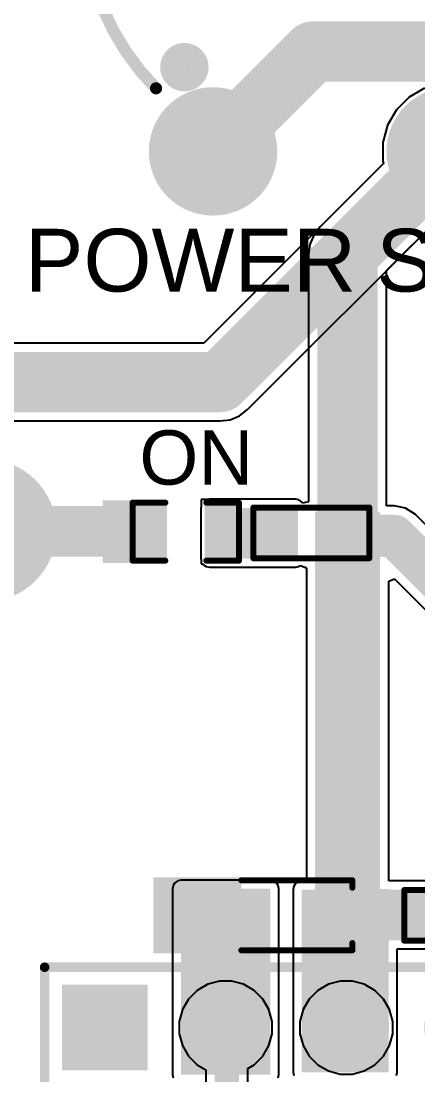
# Model space of a CAD drawing. Header units: millimetres. Extents: x -5 to 123, y 0 to 98.
# Drawn here: x 83.86 to 92.21, y 62.02 to 84.21 of the extents above; entities that cross this region are included whole.
import ezdxf

# ---------------------------------------------------------------- set-up
doc = ezdxf.new("R2010")
doc.units = ezdxf.units.MM
for name, color, linetype in [('BottomLayer', 5, 'Continuous'), ('BottomSolder', 6, 'Continuous'), ('MultiLayer', 9, 'Continuous'), ('PadHoleLayer', 156, 'Continuous'), ('TopLayer', 1, 'Continuous'), ('TopOverlay', 2, 'Continuous'), ('TopPaste', 8, 'Continuous'), ('TopSolder', 216, 'Continuous')]:
    doc.layers.add(name, color=color, linetype=linetype)
doc.styles.add('Arial', font='arial.ttf', dxfattribs={"height": 0.2})

# ---------------------------------------------------------------- blocks, each defined once
blk = doc.blocks.new('PTC10LV10_104A2020_4')
at = {"layer": 'BottomLayer'}
h = blk.add_hatch(color=5, dxfattribs=at)
edge = h.paths.add_edge_path()
edge.add_arc((0, 5.00000016), 1.25000004, 0, 360)
h = blk.add_hatch(color=5, dxfattribs=at)
edge = h.paths.add_edge_path()
edge.add_arc((-2.50000008, -5.00000016), 1.25000004, 0, 360)
h = blk.add_hatch(color=5, dxfattribs=at)
edge = h.paths.add_edge_path()
edge.add_arc((2.50000008, -5.00000016), 1.25000004, 0, 360)
at = {"layer": 'BottomSolder'}
h = blk.add_hatch(color=6, dxfattribs=at)
edge = h.paths.add_edge_path()
edge.add_arc((0, 5.00000016), 1.35160004, 0, 360)
h = blk.add_hatch(color=6, dxfattribs=at)
edge = h.paths.add_edge_path()
edge.add_arc((0, 0), 0.1016, 0, 360)
h = blk.add_hatch(color=6, dxfattribs=at)
edge = h.paths.add_edge_path()
edge.add_arc((-2.50000008, -5.00000016), 1.35160004, 0, 360)
h = blk.add_hatch(color=6, dxfattribs=at)
edge = h.paths.add_edge_path()
edge.add_arc((2.50000008, -5.00000016), 1.35160004, 0, 360)
at = {"layer": 'MultiLayer'}
h = blk.add_hatch(color=9, dxfattribs=at)
edge = h.paths.add_edge_path()
edge.add_arc((0, 5.00000016), 1.25000004, 0, 360)
h = blk.add_hatch(color=9, dxfattribs=at)
edge = h.paths.add_edge_path()
edge.add_arc((-2.50000008, -5.00000016), 1.25000004, 0, 360)
h = blk.add_hatch(color=9, dxfattribs=at)
edge = h.paths.add_edge_path()
edge.add_arc((2.50000008, -5.00000016), 1.25000004, 0, 360)
at = {"layer": 'PadHoleLayer'}
h = blk.add_hatch(color=156, dxfattribs=at)
edge = h.paths.add_edge_path()
edge.add_arc((0, 5.00000016), 0.6499986999999999, 0, 360)
h = blk.add_hatch(color=156, dxfattribs=at)
edge = h.paths.add_edge_path()
edge.add_arc((0, 0), 1.99999854, 0, 360)
h = blk.add_hatch(color=156, dxfattribs=at)
edge = h.paths.add_edge_path()
edge.add_arc((-2.50000008, -5.00000016), 0.6499986999999999, 0, 360)
h = blk.add_hatch(color=156, dxfattribs=at)
edge = h.paths.add_edge_path()
edge.add_arc((2.50000008, -5.00000016), 0.6499986999999999, 0, 360)
at = {"layer": 'TopLayer'}
h = blk.add_hatch(color=1, dxfattribs=at)
edge = h.paths.add_edge_path()
edge.add_arc((0, 5.00000016), 1.25000004, 0, 360)
h = blk.add_hatch(color=1, dxfattribs=at)
edge = h.paths.add_edge_path()
edge.add_arc((-2.50000008, -5.00000016), 1.25000004, 0, 360)
h = blk.add_hatch(color=1, dxfattribs=at)
edge = h.paths.add_edge_path()
edge.add_arc((2.50000008, -5.00000016), 1.25000004, 0, 360)
at = {"layer": 'TopSolder'}
h = blk.add_hatch(color=216, dxfattribs=at)
edge = h.paths.add_edge_path()
edge.add_arc((0, 5.00000016), 1.35160004, 0, 360)
h = blk.add_hatch(color=216, dxfattribs=at)
edge = h.paths.add_edge_path()
edge.add_arc((0, 0), 0.1016, 0, 360)
h = blk.add_hatch(color=216, dxfattribs=at)
edge = h.paths.add_edge_path()
edge.add_arc((-2.50000008, -5.00000016), 1.35160004, 0, 360)
h = blk.add_hatch(color=216, dxfattribs=at)
edge = h.paths.add_edge_path()
edge.add_arc((2.50000008, -5.00000016), 1.35160004, 0, 360)
at = {"layer": 'TopOverlay', "const_width": 0.254}
for points in [[(-3.69992148, -3.67224056, -0.5627424428724299), (-1.55121102, 4.976799799999999)], [(1.55121102, 4.976799799999999, -0.5627424428724299), (3.69992148, -3.67224056)]]:
    blk.add_lwpolyline(points, format="xyb", dxfattribs=at)
at = {"layer": 'TopOverlay'}
for points, const_width in [([(-1.61471102, 4.976799799999999, 1), (-1.48771102, 4.976799799999999, 1)], 0.127), ([(1.48771102, 4.976799799999999, 1), (1.61471102, 4.976799799999999, 1)], 0.127), ([(-2.8448, -3.2258, 1), (-3.3628584, -3.2258, 1)], 0.499999), ([(-3.48785688, -3.2258, 1), (-3.23785992, -3.2258, 1)], 0.2499995), ([(-2.96979848, -3.2258, 1), (-2.71980152, -3.2258, 1)], 0.2499995), ([(-3.76342148, -3.67224056, 1), (-3.63642148, -3.67224056, 1)], 0.127), ([(3.63642148, -3.67224056, 1), (3.76342148, -3.67224056, 1)], 0.127)]:
    blk.add_lwpolyline(points, format="xyb", close=True, dxfattribs=dict(at, const_width=const_width))
blk = doc.blocks.new('DO_15_13')
at = {"layer": 'BottomLayer'}
blk.add_hatch(color=5, dxfattribs=at).paths.add_polyline_path([(-6.749996659999999, 1.39999974), (-3.94999718, 1.39999974), (-3.94999718, -1.39999974), (-6.749996659999999, -1.39999974)])
h = blk.add_hatch(color=5, dxfattribs=at)
edge = h.paths.add_edge_path()
edge.add_arc((5.350002, 0), 1.39999974, 0, 360)
at = {"layer": 'BottomSolder'}
blk.add_hatch(color=6, dxfattribs=at).paths.add_polyline_path([(-6.851596659999999, 1.50159974), (-3.84839718, 1.50159974), (-3.84839718, -1.50159974), (-6.851596659999999, -1.50159974)])
h = blk.add_hatch(color=6, dxfattribs=at)
edge = h.paths.add_edge_path()
edge.add_arc((5.350002, 0), 1.50159974, 0, 360)
at = {"layer": 'MultiLayer'}
blk.add_hatch(color=9, dxfattribs=at).paths.add_polyline_path([(-6.749996659999999, 1.39999974), (-3.94999718, 1.39999974), (-3.94999718, -1.39999974), (-6.749996659999999, -1.39999974)])
h = blk.add_hatch(color=9, dxfattribs=at)
edge = h.paths.add_edge_path()
edge.add_arc((5.350002, 0), 1.39999974, 0, 360)
at = {"layer": 'PadHoleLayer'}
h = blk.add_hatch(color=156, dxfattribs=at)
edge = h.paths.add_edge_path()
edge.add_arc((-5.34999692, 0), 0.7499985, 0, 360)
h = blk.add_hatch(color=156, dxfattribs=at)
edge = h.paths.add_edge_path()
edge.add_arc((5.350002, 0), 0.7499985, 0, 360)
at = {"layer": 'TopLayer'}
blk.add_hatch(color=1, dxfattribs=at).paths.add_polyline_path([(-6.749996659999999, 1.39999974), (-3.94999718, 1.39999974), (-3.94999718, -1.39999974), (-6.749996659999999, -1.39999974)])
h = blk.add_hatch(color=1, dxfattribs=at)
edge = h.paths.add_edge_path()
edge.add_arc((5.350002, 0), 1.39999974, 0, 360)
at = {"layer": 'TopOverlay'}
blk.add_hatch(color=2, dxfattribs=at).paths.add_polyline_path([(-1.22839988, 1.19998236), (-2.3499572, 1.19998236), (-2.3499572, -1.15001548), (-1.22839988, -1.15001548)])
at = {"layer": 'TopSolder'}
blk.add_hatch(color=216, dxfattribs=at).paths.add_polyline_path([(-6.851596659999999, 1.50159974), (-3.84839718, 1.50159974), (-3.84839718, -1.50159974), (-6.851596659999999, -1.50159974)])
h = blk.add_hatch(color=216, dxfattribs=at)
edge = h.paths.add_edge_path()
edge.add_arc((5.350002, 0), 1.50159974, 0, 360)
at = {"layer": 'TopOverlay', "const_width": 0.127}
for points in [[(-2.34999784, 0.02500122), (-2.34999784, 1.20000014)], [(-2.34999784, 1.20000014), (2.35000292, 1.20000014)], [(2.35000292, 0.02500122), (2.35000292, 1.20000014)], [(-3.299998479999999, 0.02500122), (-2.34999784, 0.02500122)], [(-2.34999784, -1.1499977), (-2.34999784, 0.02500122)], [(2.35000292, -1.1499977), (2.35000292, 0.02500122)], [(2.35000292, 0.02500122), (3.27500234, 0.02500122)], [(-2.34999784, -1.1499977), (2.35000292, -1.1499977)]]:
    blk.add_lwpolyline(points, dxfattribs=at)
at = {"layer": 'TopOverlay', "const_width": 0.0635}
for points in [[(-2.38174784, 1.20000014, 1), (-2.31824784, 1.20000014, 1)], [(-2.38174784, 1.20000014, 1), (-2.31824784, 1.20000014, 1)], [(2.31825292, 1.20000014, 1), (2.38175292, 1.20000014, 1)], [(2.31825292, 1.20000014, 1), (2.38175292, 1.20000014, 1)], [(-3.331748479999999, 0.02500122, 1), (-3.26824848, 0.02500122, 1)], [(-2.38174784, 0.02500122, 1), (-2.31824784, 0.02500122, 1)], [(-2.38174784, 0.02500122, 1), (-2.31824784, 0.02500122, 1)], [(-2.38174784, 0.02500122, 1), (-2.31824784, 0.02500122, 1)], [(2.31825292, 0.02500122, 1), (2.38175292, 0.02500122, 1)], [(2.31825292, 0.02500122, 1), (2.38175292, 0.02500122, 1)], [(2.31825292, 0.02500122, 1), (2.38175292, 0.02500122, 1)], [(3.24325234, 0.02500122, 1), (3.30675234, 0.02500122, 1)], [(-2.38174784, -1.1499977, 1), (-2.31824784, -1.1499977, 1)], [(-2.38174784, -1.1499977, 1), (-2.31824784, -1.1499977, 1)], [(2.31825292, -1.1499977, 1), (2.38175292, -1.1499977, 1)], [(2.31825292, -1.1499977, 1), (2.38175292, -1.1499977, 1)]]:
    blk.add_lwpolyline(points, format="xyb", close=True, dxfattribs=at)
blk = doc.blocks.new('RES_0603_24')
at = {"layer": 'TopLayer'}
for points in [[(-0.3809999999999999, 0.4445), (-0.3809999999999999, -0.4445), (-1.143, -0.4445), (-1.143, 0.4445)], [(1.143, 0.4445), (1.143, -0.4445), (0.3809999999999999, -0.4445), (0.3809999999999999, 0.4445)]]:
    blk.add_hatch(color=1, dxfattribs=at).paths.add_polyline_path(points)
at = {"layer": 'TopPaste'}
for points in [[(-0.3809999999999999, 0.4445), (-0.3809999999999999, -0.4445), (-1.143, -0.4445), (-1.143, 0.4445)], [(1.143, 0.4445), (1.143, -0.4445), (0.3809999999999999, -0.4445), (0.3809999999999999, 0.4445)]]:
    blk.add_hatch(color=8, dxfattribs=at).paths.add_polyline_path(points)
at = {"layer": 'TopSolder'}
for points in [[(-0.2794, 0.5460999999999999), (-0.2794, -0.5460999999999999), (-1.2446, -0.5460999999999999), (-1.2446, 0.5460999999999999)], [(1.2446, 0.5460999999999999), (1.2446, -0.5460999999999999), (0.2794, -0.5460999999999999), (0.2794, 0.5460999999999999)]]:
    blk.add_hatch(color=216, dxfattribs=at).paths.add_polyline_path(points)
at = {"layer": 'TopOverlay', "const_width": 0.127}
for points in [[(-1.2192, 0.5334), (-1.2192, -0.5334)], [(1.2192, 0.5334), (-1.2192, 0.5334)], [(1.2192, 0.5334), (1.2192, -0.5334)], [(1.2192, -0.5334), (-1.2192, -0.5334)]]:
    blk.add_lwpolyline(points, dxfattribs=at)
at = {"layer": 'TopOverlay', "const_width": 0.0635}
for points in [[(-1.25095, 0.5334, 1), (-1.18745, 0.5334, 1)], [(-1.25095, 0.5334, 1), (-1.18745, 0.5334, 1)], [(1.18745, 0.5334, 1), (1.25095, 0.5334, 1)], [(1.18745, 0.5334, 1), (1.25095, 0.5334, 1)], [(-1.25095, -0.5334, 1), (-1.18745, -0.5334, 1)], [(-1.25095, -0.5334, 1), (-1.18745, -0.5334, 1)], [(1.18745, -0.5334, 1), (1.25095, -0.5334, 1)], [(1.18745, -0.5334, 1), (1.25095, -0.5334, 1)]]:
    blk.add_lwpolyline(points, format="xyb", close=True, dxfattribs=at)
blk = doc.blocks.new('LED_0603_25')
at = {"layer": 'TopLayer'}
for points in [[(-0.999998, 0.5000002699999999), (-0.499999, 0.5000002699999999), (-0.499999, -0.5000002699999999), (-0.999998, -0.5000002699999999)], [(0.50000154, 0.5000002699999999), (1.00000054, 0.5000002699999999), (1.00000054, -0.5000002699999999), (0.50000154, -0.5000002699999999)]]:
    blk.add_hatch(color=1, dxfattribs=at).paths.add_polyline_path(points)
at = {"layer": 'TopOverlay'}
blk.add_hatch(color=2, dxfattribs=at).paths.add_polyline_path([(1.11759492, -0.66040254), (1.75258984, -0.66040254), (1.75258984, 0.66039746), (1.11759492, 0.66039746)])
at = {"layer": 'TopPaste'}
for points in [[(-0.999998, 0.5000002699999999), (-0.499999, 0.5000002699999999), (-0.499999, -0.5000002699999999), (-0.999998, -0.5000002699999999)], [(0.50000154, 0.5000002699999999), (1.00000054, 0.5000002699999999), (1.00000054, -0.5000002699999999), (0.50000154, -0.5000002699999999)]]:
    blk.add_hatch(color=8, dxfattribs=at).paths.add_polyline_path(points)
at = {"layer": 'TopSolder'}
for points in [[(-1.101598, 0.6016002699999999), (-0.398399, 0.6016002699999999), (-0.398399, -0.6016002699999999), (-1.101598, -0.6016002699999999)], [(0.39840154, 0.6016002699999999), (1.10160054, 0.6016002699999999), (1.10160054, -0.6016002699999999), (0.39840154, -0.6016002699999999)]]:
    blk.add_hatch(color=216, dxfattribs=at).paths.add_polyline_path(points)
at = {"layer": 'TopOverlay', "const_width": 0.127}
for points in [[(-0.4318, 0.6096), (-1.1176, 0.6096)], [(-1.1176, 0.6096), (-1.1176, -0.6096)], [(1.11760254, 0.6096), (0.4318, 0.6096)], [(1.11760254, 0.6096), (1.11760254, -0.6096)], [(-0.4318, -0.6096), (-1.1176, -0.6096)], [(1.11760254, -0.6096), (0.4318, -0.6096)]]:
    blk.add_lwpolyline(points, dxfattribs=at)
at = {"layer": 'TopOverlay', "const_width": 0.0635}
for points in [[(-1.14935, 0.6096, 1), (-1.08585, 0.6096, 1)], [(-1.14935, 0.6096, 1), (-1.08585, 0.6096, 1)], [(-0.46355, 0.6096, 1), (-0.40005, 0.6096, 1)], [(0.40005, 0.6096, 1), (0.46355, 0.6096, 1)], [(1.08585254, 0.6096, 1), (1.14935254, 0.6096, 1)], [(1.08585254, 0.6096, 1), (1.14935254, 0.6096, 1)], [(-1.14935, -0.6096, 1), (-1.08585, -0.6096, 1)], [(-1.14935, -0.6096, 1), (-1.08585, -0.6096, 1)], [(-0.46355, -0.6096, 1), (-0.40005, -0.6096, 1)], [(0.40005, -0.6096, 1), (0.46355, -0.6096, 1)], [(1.08585254, -0.6096, 1), (1.14935254, -0.6096, 1)], [(1.08585254, -0.6096, 1), (1.14935254, -0.6096, 1)]]:
    blk.add_lwpolyline(points, format="xyb", close=True, dxfattribs=at)
blk = doc.blocks.new('RES_0603_72')
at = {"layer": 'TopLayer'}
for points in [[(-0.3809999999999999, 0.4445), (-0.3809999999999999, -0.4445), (-1.143, -0.4445), (-1.143, 0.4445)], [(1.143, 0.4445), (1.143, -0.4445), (0.3809999999999999, -0.4445), (0.3809999999999999, 0.4445)]]:
    blk.add_hatch(color=1, dxfattribs=at).paths.add_polyline_path(points)
at = {"layer": 'TopPaste'}
for points in [[(-0.3809999999999999, 0.4445), (-0.3809999999999999, -0.4445), (-1.143, -0.4445), (-1.143, 0.4445)], [(1.143, 0.4445), (1.143, -0.4445), (0.3809999999999999, -0.4445), (0.3809999999999999, 0.4445)]]:
    blk.add_hatch(color=8, dxfattribs=at).paths.add_polyline_path(points)
at = {"layer": 'TopSolder'}
for points in [[(-0.2794, 0.5460999999999999), (-0.2794, -0.5460999999999999), (-1.2446, -0.5460999999999999), (-1.2446, 0.5460999999999999)], [(1.2446, 0.5460999999999999), (1.2446, -0.5460999999999999), (0.2794, -0.5460999999999999), (0.2794, 0.5460999999999999)]]:
    blk.add_hatch(color=216, dxfattribs=at).paths.add_polyline_path(points)
at = {"layer": 'TopOverlay', "const_width": 0.127}
for points in [[(1.2192, 0.5334), (-1.2192, 0.5334)], [(-1.2192, 0.5334), (-1.2192, -0.5334)], [(1.2192, 0.5334), (1.2192, -0.5334)], [(1.2192, -0.5334), (-1.2192, -0.5334)]]:
    blk.add_lwpolyline(points, dxfattribs=at)
at = {"layer": 'TopOverlay', "const_width": 0.0635}
for points in [[(-1.25095, 0.5334, 1), (-1.18745, 0.5334, 1)], [(-1.25095, 0.5334, 1), (-1.18745, 0.5334, 1)], [(1.18745, 0.5334, 1), (1.25095, 0.5334, 1)], [(1.18745, 0.5334, 1), (1.25095, 0.5334, 1)], [(-1.25095, -0.5334, 1), (-1.18745, -0.5334, 1)], [(-1.25095, -0.5334, 1), (-1.18745, -0.5334, 1)], [(1.18745, -0.5334, 1), (1.25095, -0.5334, 1)], [(1.18745, -0.5334, 1), (1.25095, -0.5334, 1)]]:
    blk.add_lwpolyline(points, format="xyb", close=True, dxfattribs=at)
blk = doc.blocks.new('HDR_1X5_FEMALE_93')
at = {"layer": 'BottomLayer'}
blk.add_hatch(color=5, dxfattribs=at).paths.add_polyline_path([(-0.7999996699999999, 0.7999996699999999), (0.7999996699999999, 0.7999996699999999), (0.7999996699999999, -0.7999996699999999), (-0.7999996699999999, -0.7999996699999999)])
h = blk.add_hatch(color=5, dxfattribs=at)
edge = h.paths.add_edge_path()
edge.add_arc((2.54, 0), 0.7999984, 0, 360)
h = blk.add_hatch(color=5, dxfattribs=at)
edge = h.paths.add_edge_path()
edge.add_arc((5.08, 0), 0.7999984, 0, 360)
h = blk.add_hatch(color=5, dxfattribs=at)
edge = h.paths.add_edge_path()
edge.add_arc((7.619999999999999, 0), 0.7999984, 0, 360)
h = blk.add_hatch(color=5, dxfattribs=at)
edge = h.paths.add_edge_path()
edge.add_arc((10.16, 0), 0.7999984, 0, 360)
at = {"layer": 'BottomSolder'}
blk.add_hatch(color=6, dxfattribs=at).paths.add_polyline_path([(-0.90159967, 0.90159967), (0.90159967, 0.90159967), (0.90159967, -0.90159967), (-0.90159967, -0.90159967)])
h = blk.add_hatch(color=6, dxfattribs=at)
edge = h.paths.add_edge_path()
edge.add_arc((2.54, 0), 0.9015983999999999, 0, 360)
h = blk.add_hatch(color=6, dxfattribs=at)
edge = h.paths.add_edge_path()
edge.add_arc((5.08, 0), 0.9015983999999999, 0, 360)
h = blk.add_hatch(color=6, dxfattribs=at)
edge = h.paths.add_edge_path()
edge.add_arc((7.619999999999999, 0), 0.9015983999999999, 0, 360)
h = blk.add_hatch(color=6, dxfattribs=at)
edge = h.paths.add_edge_path()
edge.add_arc((10.16, 0), 0.9015983999999999, 0, 360)
at = {"layer": 'MultiLayer'}
blk.add_hatch(color=9, dxfattribs=at).paths.add_polyline_path([(-0.7999996699999999, 0.7999996699999999), (0.7999996699999999, 0.7999996699999999), (0.7999996699999999, -0.7999996699999999), (-0.7999996699999999, -0.7999996699999999)])
h = blk.add_hatch(color=9, dxfattribs=at)
edge = h.paths.add_edge_path()
edge.add_arc((2.54, 0), 0.7999984, 0, 360)
h = blk.add_hatch(color=9, dxfattribs=at)
edge = h.paths.add_edge_path()
edge.add_arc((5.08, 0), 0.7999984, 0, 360)
h = blk.add_hatch(color=9, dxfattribs=at)
edge = h.paths.add_edge_path()
edge.add_arc((7.619999999999999, 0), 0.7999984, 0, 360)
h = blk.add_hatch(color=9, dxfattribs=at)
edge = h.paths.add_edge_path()
edge.add_arc((10.16, 0), 0.7999984, 0, 360)
at = {"layer": 'PadHoleLayer'}
h = blk.add_hatch(color=156, dxfattribs=at)
edge = h.paths.add_edge_path()
edge.add_arc((0, 0), 0.47500032, 0, 360)
h = blk.add_hatch(color=156, dxfattribs=at)
edge = h.paths.add_edge_path()
edge.add_arc((2.54, 0), 0.47500032, 0, 360)
h = blk.add_hatch(color=156, dxfattribs=at)
edge = h.paths.add_edge_path()
edge.add_arc((5.08, 0), 0.47500032, 0, 360)
h = blk.add_hatch(color=156, dxfattribs=at)
edge = h.paths.add_edge_path()
edge.add_arc((7.619999999999999, 0), 0.47500032, 0, 360)
h = blk.add_hatch(color=156, dxfattribs=at)
edge = h.paths.add_edge_path()
edge.add_arc((10.16, 0), 0.47500032, 0, 360)
at = {"layer": 'TopLayer'}
blk.add_hatch(color=1, dxfattribs=at).paths.add_polyline_path([(-0.7999996699999999, 0.7999996699999999), (0.7999996699999999, 0.7999996699999999), (0.7999996699999999, -0.7999996699999999), (-0.7999996699999999, -0.7999996699999999)])
h = blk.add_hatch(color=1, dxfattribs=at)
edge = h.paths.add_edge_path()
edge.add_arc((2.54, 0), 0.7999984, 0, 360)
h = blk.add_hatch(color=1, dxfattribs=at)
edge = h.paths.add_edge_path()
edge.add_arc((5.08, 0), 0.7999984, 0, 360)
h = blk.add_hatch(color=1, dxfattribs=at)
edge = h.paths.add_edge_path()
edge.add_arc((7.619999999999999, 0), 0.7999984, 0, 360)
h = blk.add_hatch(color=1, dxfattribs=at)
edge = h.paths.add_edge_path()
edge.add_arc((10.16, 0), 0.7999984, 0, 360)
at = {"layer": 'TopSolder'}
blk.add_hatch(color=216, dxfattribs=at).paths.add_polyline_path([(-0.90159967, 0.90159967), (0.90159967, 0.90159967), (0.90159967, -0.90159967), (-0.90159967, -0.90159967)])
h = blk.add_hatch(color=216, dxfattribs=at)
edge = h.paths.add_edge_path()
edge.add_arc((2.54, 0), 0.9015983999999999, 0, 360)
h = blk.add_hatch(color=216, dxfattribs=at)
edge = h.paths.add_edge_path()
edge.add_arc((5.08, 0), 0.9015983999999999, 0, 360)
h = blk.add_hatch(color=216, dxfattribs=at)
edge = h.paths.add_edge_path()
edge.add_arc((7.619999999999999, 0), 0.9015983999999999, 0, 360)
h = blk.add_hatch(color=216, dxfattribs=at)
edge = h.paths.add_edge_path()
edge.add_arc((10.16, 0), 0.9015983999999999, 0, 360)
at = {"layer": 'TopOverlay', "const_width": 0.1999996}
for points in [[(-1.27, 1.27), (11.43, 1.27)], [(-1.27, -1.27), (-1.27, 1.27)], [(11.43, -1.27), (11.43, 1.27)], [(-1.27, -1.27), (11.43, -1.27)]]:
    blk.add_lwpolyline(points, dxfattribs=at)
at = {"layer": 'TopOverlay', "const_width": 0.0999998}
for points in [[(-1.3199999, 1.27, 1), (-1.2200001, 1.27, 1)], [(-1.3199999, 1.27, 1), (-1.2200001, 1.27, 1)], [(11.3800001, 1.27, 1), (11.4799999, 1.27, 1)], [(11.3800001, 1.27, 1), (11.4799999, 1.27, 1)], [(-1.3199999, -1.27, 1), (-1.2200001, -1.27, 1)], [(-1.3199999, -1.27, 1), (-1.2200001, -1.27, 1)], [(11.3800001, -1.27, 1), (11.4799999, -1.27, 1)], [(11.3800001, -1.27, 1), (11.4799999, -1.27, 1)]]:
    blk.add_lwpolyline(points, format="xyb", close=True, dxfattribs=at)
blk = doc.blocks.new('SOD_123_116')
at = {"layer": 'TopLayer'}
for points in [[(-1.0999978, 0.45000037), (-1.0999978, -0.45000037), (-2.04999844, -0.45000037), (-2.04999844, 0.45000037)], [(2.05000352, 0.45000037), (2.05000352, -0.45000037), (1.10000288, -0.45000037), (1.10000288, 0.45000037)]]:
    blk.add_hatch(color=1, dxfattribs=at).paths.add_polyline_path(points)
at = {"layer": 'TopOverlay'}
for points in [[(0.9651872999999999, 0.50798476), (2.81938222, 0.50798476), (2.81938222, 0.7999831599999999), (0.9651872999999999, 0.7999831599999999)], [(2.11980272, -0.7874), (2.8194, -0.7874), (2.8194, 0.7874), (2.11980272, 0.7874)], [(0.96518476, -0.79999586), (2.81937968, -0.79999586), (2.81937968, -0.50799746), (0.96518476, -0.50799746)]]:
    blk.add_hatch(color=2, dxfattribs=at).paths.add_polyline_path(points)
at = {"layer": 'TopPaste'}
for points in [[(-1.0999978, 0.45000037), (-1.0999978, -0.45000037), (-2.04999844, -0.45000037), (-2.04999844, 0.45000037)], [(2.05000352, 0.45000037), (2.05000352, -0.45000037), (1.10000288, -0.45000037), (1.10000288, 0.45000037)]]:
    blk.add_hatch(color=8, dxfattribs=at).paths.add_polyline_path(points)
at = {"layer": 'TopSolder'}
for points in [[(-0.9983978, 0.55160037), (-0.9983978, -0.55160037), (-2.15159844, -0.55160037), (-2.15159844, 0.55160037)], [(2.15160352, 0.55160037), (2.15160352, -0.55160037), (0.99840288, -0.55160037), (0.99840288, 0.55160037)]]:
    blk.add_hatch(color=216, dxfattribs=at).paths.add_polyline_path(points)
at = {"layer": 'TopOverlay', "const_width": 0.127}
for points in [[(-1.37159746, 0.7366), (-1.37159746, 0.5841999999999999)], [(0.9652025399999999, 0.7366), (-1.37159746, 0.7366)], [(-1.37159746, -0.5841999999999999), (-1.37159746, -0.7366)], [(0.9652025399999999, -0.7366), (-1.37159746, -0.7366)]]:
    blk.add_lwpolyline(points, dxfattribs=at)
at = {"layer": 'TopOverlay', "const_width": 0.0635}
for points in [[(-1.40334746, 0.7366, 1), (-1.33984746, 0.7366, 1)], [(-1.40334746, 0.7366, 1), (-1.33984746, 0.7366, 1)], [(0.93345254, 0.7366, 1), (0.99695254, 0.7366, 1)], [(-1.40334746, 0.5841999999999999, 1), (-1.33984746, 0.5841999999999999, 1)], [(-1.40334746, -0.5841999999999999, 1), (-1.33984746, -0.5841999999999999, 1)], [(-1.40334746, -0.7366, 1), (-1.33984746, -0.7366, 1)], [(-1.40334746, -0.7366, 1), (-1.33984746, -0.7366, 1)], [(0.93345254, -0.7366, 1), (0.99695254, -0.7366, 1)]]:
    blk.add_lwpolyline(points, format="xyb", close=True, dxfattribs=at)

msp = doc.modelspace()

# ---------------------------------------------------------------- hatches: boundary and pattern name
at = {"layer": 'TopLayer'}
for points in [[(82.1182, 73.99811718), (82.1182, 72.93131718), (86.818089, 72.93131718), (86.818089, 73.99811718)], [(87.82520154, 73.95680915999999), (87.82520154, 72.89000915999999), (89.63330561999999, 72.89000915999999), (89.63330561999999, 73.95680915999999)], [(90.04299999999999, 64.85563101999999), (91.4146, 64.85563101999999), (91.4146, 73.87589745999999), (90.04299999999999, 73.87589745999999)], [(87.22360507999998, 65.93840508), (87.22360507999998, 62.0268), (89.1032, 62.0268), (89.1032, 65.93840508)], [(89.76360507999999, 65.92243101999999), (89.76360507999999, 62.07760253999999), (91.59240507999999, 62.07760253999999), (91.59240507999999, 65.92243101999999)], [(92.7608, 64.85563101999999), (92.7608, 65.92243101999999), (90.550365, 65.92243101999999), (90.550365, 64.85563101999999)]]:
    msp.add_hatch(color=1, dxfattribs=at).paths.add_polyline_path(points)

# ---------------------------------------------------------------- linework, layer by layer
at = {"layer": 'BottomLayer'}
for p, q in [((92.34748866, 82.79209756), (92.02190891999999, 82.60412486)), ((92.02190891999999, 82.60412486), (91.75607506, 82.33829099999998)), ((91.75607506, 82.33829099999998), (91.56810236, 82.01271126)), ((91.56810236, 82.01271126), (91.47080004, 81.64957254)), ((91.47080004, 81.64957254), (91.47080004, 81.27362714)), ((91.48779772, 81.2101881), (87.7038251, 77.42621293999998)), ((91.47080004, 81.27362714), (91.48779772, 81.2101881)), ((88.62309427999999, 76.02670596), (92.64718834, 80.05079747999999)), ((87.7038251, 77.42621293999998), (78.97797768, 77.42621293999998)), ((88.25558422, 75.81452198), (88.45330797999999, 75.89642174)), ((88.45330797999999, 75.89642174), (88.62309427999999, 76.02670596)), ((78.6384, 75.78658706), (88.04340024, 75.78658706)), ((88.04340024, 75.78658706), (88.25558422, 75.81452198)), ((87.78598394, 63.92856404), (87.56301765999999, 63.7998343)), ((88.03467026, 63.9951984), (87.78598394, 63.92856404)), ((88.29212974, 63.9951984), (88.03467026, 63.9951984)), ((88.54081606, 63.92856404), (88.29212974, 63.9951984)), ((88.76378233999999, 63.7998343), (88.54081606, 63.92856404)), ((90.32598394, 63.92856404), (90.10301765999999, 63.7998343)), ((90.57467025999999, 63.9951984), (90.32598394, 63.92856404)), ((90.83212974, 63.9951984), (90.57467025999999, 63.9951984)), ((91.08081605999999, 63.92856404), (90.83212974, 63.9951984)), ((91.30378234, 63.7998343), (91.08081605999999, 63.92856404)), ((87.56301765999999, 63.7998343), (87.3809657, 63.61778234)), ((88.9458343, 63.61778234), (88.76378233999999, 63.7998343)), ((90.10301765999999, 63.7998343), (89.9209657, 63.61778234)), ((91.4858343, 63.61778234), (91.30378234, 63.7998343)), ((87.3809657, 63.61778234), (87.25223596, 63.39481606)), ((89.07456404, 63.39481606), (88.9458343, 63.61778234)), ((89.9209657, 63.61778234), (89.79223596, 63.39481606)), ((91.61456403999999, 63.39481606), (91.4858343, 63.61778234)), ((87.25223596, 63.39481606), (87.1856016, 63.14612973999999)), ((89.1411984, 63.14612973999999), (89.07456404, 63.39481606)), ((89.79223596, 63.39481606), (89.72560159999999, 63.14612973999999)), ((91.6811984, 63.14612973999999), (91.61456403999999, 63.39481606)), ((87.1856016, 63.14612973999999), (87.1856016, 62.88867026)), ((89.1411984, 62.88867026), (89.1411984, 63.14612973999999)), ((89.72560159999999, 63.14612973999999), (89.72560159999999, 62.88867026)), ((91.6811984, 62.88867026), (91.6811984, 63.14612973999999)), ((87.1856016, 62.88867026), (87.25223596, 62.63998394)), ((89.07456404, 62.63998394), (89.1411984, 62.88867026)), ((89.72560159999999, 62.88867026), (89.79223596, 62.63998394)), ((91.61456403999999, 62.63998394), (91.6811984, 62.88867026)), ((87.25223596, 62.63998394), (87.3809657, 62.41701766)), ((88.9458343, 62.41701766), (89.07456404, 62.63998394)), ((89.79223596, 62.63998394), (89.9209657, 62.41701766)), ((91.4858343, 62.41701766), (91.61456403999999, 62.63998394)), ((87.3809657, 62.41701766), (87.56301765999999, 62.2349657)), ((88.76378233999999, 62.2349657), (88.9458343, 62.41701766)), ((89.9209657, 62.41701766), (90.10301765999999, 62.2349657)), ((91.30378234, 62.2349657), (91.4858343, 62.41701766)), ((87.56301765999999, 62.2349657), (87.7485418, 62.12785389999999)), ((87.7485418, 62.12785389999999), (87.7485418, 60.84797076)), ((88.62905819999999, 62.15718328), (88.76378233999999, 62.2349657)), ((88.62905819999999, 60.65026224), (88.62905819999999, 62.15718328)), ((90.10301765999999, 62.2349657), (90.32598394, 62.10623596)), ((91.08081605999999, 62.10623596), (91.30378234, 62.2349657)), ((90.32598394, 62.10623596), (90.57467025999999, 62.0396016)), ((90.57467025999999, 62.0396016), (90.83212974, 62.0396016)), ((90.83212974, 62.0396016), (91.08081605999999, 62.10623596))]:
    msp.add_line(p, q, dxfattribs=at)
for points, const_width in [([(88.04340024, 76.6064), (92.89860008, 81.46159984)], 1.27), ([(78.6384, 76.6064), (88.04340024, 76.6064)], 1.27), ([(88.1634, 63.01739999999999), (88.20960514, 62.97119485999999)], 0.508), ([(88.1888, 62.95038972), (88.20960514, 62.97119485999999)], 0.508), ([(88.1888, 58.7756), (88.1888, 62.95038972)], 0.508)]:
    msp.add_lwpolyline(points, dxfattribs=dict(at, const_width=const_width))
for points, const_width in [([(87.72590024, 76.6064, 1), (88.36090023999999, 76.6064, 1)], 0.635), ([(87.72590024, 76.6064, 1), (88.36090023999999, 76.6064, 1)], 0.635), ([(88.0364, 63.01739999999999, 1), (88.29039999999999, 63.01739999999999, 1)], 0.254), ([(88.06179999999999, 62.95038972, 1), (88.3158, 62.95038972, 1)], 0.254), ([(88.06179999999999, 62.95038972, 1), (88.3158, 62.95038972, 1)], 0.254), ([(88.08260513999998, 62.97119485999999, 1), (88.33660514, 62.97119485999999, 1)], 0.254), ([(88.08260513999998, 62.97119485999999, 1), (88.33660514, 62.97119485999999, 1)], 0.254)]:
    msp.add_lwpolyline(points, format="xyb", close=True, dxfattribs=dict(at, const_width=const_width))
at = {"layer": 'TopLayer'}
for p, q in [((92.34748866, 82.79209756), (92.02190891999999, 82.60412486)), ((92.02190891999999, 82.60412486), (91.75607506, 82.33829099999998)), ((91.75607506, 82.33829099999998), (91.56810236, 82.01271126)), ((91.56810236, 82.01271126), (91.47080004, 81.64957254)), ((91.47080004, 81.64957254), (91.47080004, 81.27362714)), ((91.48779772, 81.2101881), (90.14910596, 79.8714938)), ((91.47080004, 81.27362714), (91.48779772, 81.2101881)), ((90.14910596, 79.8714938), (90.01882173999999, 79.7017075)), ((91.54861294, 78.95222462), (92.64718834, 80.05079747999999)), ((90.01882173999999, 79.7017075), (89.93692198, 79.50398374)), ((89.93692198, 79.50398374), (89.90898705999999, 79.29179976)), ((89.90898705999999, 79.29179976), (89.90898705999999, 74.08366184)), ((91.54861294, 74.00239199999999), (91.54861294, 78.95222462)), ((87.80764506, 74.134599), (87.647399, 74.134599)), ((87.647399, 74.134599), (87.647399, 73.97430213999999)), ((87.82520154, 74.1380915), (87.80764506, 74.134599)), ((89.63330561999999, 74.1380915), (87.82520154, 74.1380915)), ((89.70267809999999, 74.12429168), (89.63330561999999, 74.1380915)), ((89.7614918, 74.08499533999999), (89.70267809999999, 74.12429168)), ((87.647399, 73.97430213999999), (87.6439192, 73.95680915999999)), ((87.6439192, 73.95680915999999), (87.6439192, 72.89000915999999)), ((89.78198705999999, 74.0543223), (89.7614918, 74.08499533999999)), ((89.90898705999999, 74.08366184), (89.78198705999999, 74.0543223)), ((91.7067, 74.00239199999999), (91.54861294, 74.00239199999999)), ((91.94950876, 73.9540939), (91.7067, 74.00239199999999)), ((92.1553529, 73.81655289999999), (91.94950876, 73.9540939)), ((94.70481693999999, 71.26708885999999), (92.1553529, 73.81655289999999)), ((87.6439192, 72.89000915999999), (87.647399, 72.87251617999999)), ((87.647399, 72.87251617999999), (87.647399, 72.779001)), ((87.647399, 72.779001), (87.68553709999999, 72.779001)), ((87.68553709999999, 72.779001), (87.69701536, 72.76182297999999)), ((87.69701536, 72.76182297999999), (87.75582906, 72.72252664)), ((87.75582906, 72.72252664), (87.82520154, 72.70872682)), ((87.82520154, 72.70872682), (89.63330561999999, 72.70872682)), ((89.63330561999999, 72.70872682), (89.70267809999999, 72.72252664)), ((89.70267809999999, 72.72252664), (89.73471766, 72.74393376)), ((89.73471766, 72.74393376), (89.82924376, 72.71170115999999)), ((89.82924376, 72.71170115999999), (89.86171766, 72.6876753)), ((89.86171766, 72.6876753), (89.86171766, 66.10371336)), ((91.59588234, 72.4154762), (91.7132151, 72.46407909999999)), ((91.59588234, 66.10371336), (91.59588234, 72.4154762)), ((91.7132151, 72.46407909999999), (93.99335024, 70.18394396)), ((87.22360507999998, 66.11968742), (87.15423259999999, 66.10588759999999)), ((89.1032, 66.11968742), (87.22360507999998, 66.11968742)), ((89.17257248, 66.10588759999999), (89.1032, 66.11968742)), ((87.05612256, 66.00777756), (87.04232273999999, 65.93840508)), ((87.04232273999999, 65.93840508), (87.04232273999999, 62.0268)), ((87.0954189, 66.06659126), (87.05612256, 66.00777756)), ((87.15423259999999, 66.10588759999999), (87.0954189, 66.06659126)), ((89.23138617999999, 66.06659126), (89.17257248, 66.10588759999999)), ((89.27068252, 66.00777756), (89.23138617999999, 66.06659126)), ((89.28448234, 65.93840508), (89.27068252, 66.00777756)), ((89.28448234, 62.0268), (89.28448234, 65.93840508)), ((89.59612256, 65.99180349999999), (89.58232274, 65.92243101999999)), ((89.58232274, 65.92243101999999), (89.58232274, 62.0776)), ((89.63541889999999, 66.05061719999999), (89.59612256, 65.99180349999999)), ((89.69423259999999, 66.08991354), (89.63541889999999, 66.05061719999999)), ((89.76360507999999, 66.10371336), (89.69423259999999, 66.08991354)), ((89.86171766, 66.10371336), (89.76360507999999, 66.10371336)), ((92.7608, 66.10371336), (91.59588234, 66.10371336)), ((91.77368742, 62.0776), (91.77368742, 64.67434868)), ((91.77368742, 64.67434868), (92.7608, 64.67434868)), ((87.04232273999999, 62.0268), (87.05612256, 61.95742751999999)), ((89.27068252, 61.95742751999999), (89.28448234, 62.0268)), ((89.58232274, 62.0776), (89.59612256, 62.00822752)), ((91.7598876, 62.00822752), (91.77368742, 62.0776))]:
    msp.add_line(p, q, dxfattribs=at)
for points, const_width in [([(87.89859992, 81.46159984), (90.00300007999999, 83.566)], 1.27), ([(90.00300007999999, 83.566), (98.03699976, 83.566)], 1.27), ([(90.72879999999999, 79.29179976), (92.89860008, 81.46159984)], 1.27), ([(90.72879999999999, 73.4314), (90.72879999999999, 79.29179976)], 1.27), ([(85.9409, 73.4695), (85.9536, 73.45679999999999)], 0.889), ([(90.72879999999999, 73.4314), (90.7923, 73.36789999999999)], 0.889), ([(90.7923, 73.36789999999999), (91.7067, 73.36789999999999)], 0.889), ([(91.7067, 73.36789999999999), (94.44200314, 70.63259685999999)], 0.889)]:
    msp.add_lwpolyline(points, dxfattribs=dict(at, const_width=const_width))
for points, const_width in [([(89.68550008, 83.566, 1), (90.32050007999999, 83.566, 1)], 0.635), ([(89.68550008, 83.566, 1), (90.32050007999999, 83.566, 1)], 0.635), ([(87.58109992, 81.46159984, 1), (88.21609991999999, 81.46159984, 1)], 0.635), ([(90.4113, 79.29179976, 1), (91.04629999999999, 79.29179976, 1)], 0.635), ([(90.4113, 79.29179976, 1), (91.04629999999999, 79.29179976, 1)], 0.635), ([(85.71865, 73.4695, 1), (86.16315, 73.4695, 1)], 0.4445), ([(85.73134999999999, 73.45679999999999, 1), (86.17585, 73.45679999999999, 1)], 0.4445), ([(90.4113, 73.4314, 1), (91.04629999999999, 73.4314, 1)], 0.635), ([(90.50654999999999, 73.4314, 1), (90.95105, 73.4314, 1)], 0.4445), ([(90.57005, 73.36789999999999, 1), (91.01455, 73.36789999999999, 1)], 0.4445), ([(90.57005, 73.36789999999999, 1), (91.01455, 73.36789999999999, 1)], 0.4445), ([(91.48445, 73.36789999999999, 1), (91.92895, 73.36789999999999, 1)], 0.4445), ([(91.48445, 73.36789999999999, 1), (91.92895, 73.36789999999999, 1)], 0.4445)]:
    msp.add_lwpolyline(points, format="xyb", close=True, dxfattribs=dict(at, const_width=const_width))

# ---------------------------------------------------------------- block references
for name, p in [('PTC10LV10_104A2020_4', (90.3986, 86.46159999999999)), ('DO_15_13', (77.7494, 73.48219999999999)), ('HDR_1X5_FEMALE_93', (85.62339999999999, 63.01739999999999))]:
    msp.add_blockref(name, p)
at = {"rotation": 180}
for name, p in [('LED_0603_25', (87.3252, 73.45679999999999)), ('RES_0603_24', (89.96679999999999, 73.4314)), ('SOD_123_116', (89.4588, 65.3796)), ('RES_0603_72', (93.14179999999999, 65.3796))]:
    msp.add_blockref(name, p, dxfattribs=at)

# ---------------------------------------------------------------- texts
at = {"layer": 'TopOverlay', "style": 'Arial'}
for s, height, p in [('POWER', 1.3208, (83.93952986, 78.5114)), ('SLOW', 1.3208, (91.3307165, 78.5114)), ('ON', 1.143, (86.34760734, 74.4474))]:
    msp.add_text(s, height=height, rotation=360, dxfattribs=at).set_placement(p)

doc.saveas('drawing.dxf')
